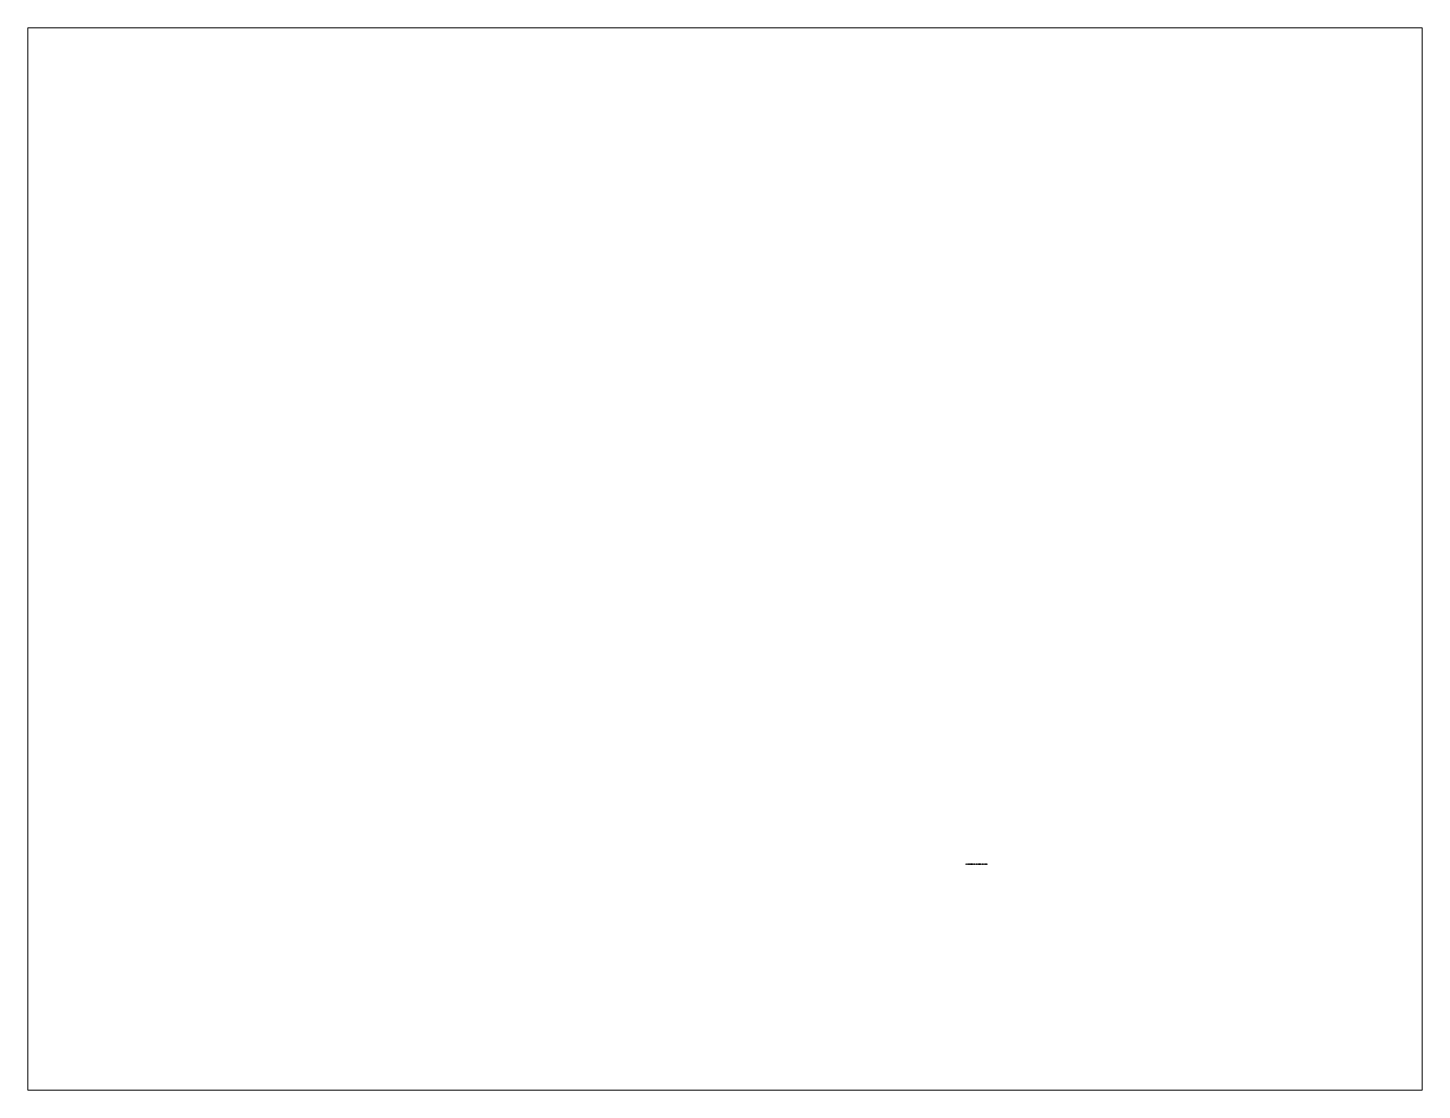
# Paper-space layout 'Layout2' of a CAD drawing. Extents: x 1.05 to 9.45, y 0.8 to 7.2.
# The model-space entities are those that its viewports show. They can reach past a viewport. Long polylines and large blocks are cut down to what shows.
import ezdxf

# ---------------------------------------------------------------- set-up
doc = ezdxf.new("R2010")
doc.units = 13
doc.header["$MEASUREMENT"] = 0
doc.layers.add('Trap Layer', color=80, linetype='Continuous')

msp = doc.modelspace()

# ---------------------------------------------------------------- linework, layer by layer
at = {"layer": 'Trap Layer'}
for points in [[(60998, 87943, 0.2172769), (61000, 87941), (61000, 87918), (60994, 87918), (60994, 87941, 0.2172769), (60995, 87943, 0.4353108), (60995, 87944), (60995, 87944, -0.4142136), (60994, 87945), (60994, 87977), (61000, 87977), (61000, 87945, -0.4142136), (60999, 87944), (60998, 87944, 0.4353108)], [(61020, 87943, 0.2172769), (61022, 87941), (61022, 87918), (61016, 87918), (61016, 87941, 0.2172769), (61017, 87943, 0.4353108), (61017, 87944), (61017, 87944, -0.4142136), (61016, 87945), (61016, 87977), (61022, 87977), (61022, 87945, -0.4142136), (61021, 87944), (61020, 87944, 0.4353108)], [(61042, 87943, 0.2172769), (61044, 87941), (61044, 87918), (61038, 87918), (61038, 87941, 0.2172769), (61039, 87943, 0.4353108), (61039, 87944), (61039, 87944, -0.4142136), (61038, 87945), (61038, 87977), (61044, 87977), (61044, 87945, -0.4142136), (61043, 87944), (61042, 87944, 0.4353108)], [(61064, 87943, 0.2172769), (61066, 87941), (61066, 87918), (61060, 87918), (61060, 87941, 0.2172769), (61061, 87943, 0.4353108), (61061, 87944), (61061, 87944, -0.4142136), (61060, 87945), (61060, 87977), (61066, 87977), (61066, 87945, -0.4142136), (61065, 87944), (61064, 87944, 0.4353108)], [(61086, 87943, 0.2172769), (61088, 87941), (61088, 87918), (61082, 87918), (61082, 87941, 0.2172769), (61083, 87943, 0.4353108), (61083, 87944), (61083, 87944, -0.4142136), (61082, 87945), (61082, 87977), (61088, 87977), (61088, 87945, -0.4142136), (61087, 87944), (61086, 87944, 0.4353108)], [(61108, 87943, 0.2172769), (61110, 87941), (61110, 87918), (61104, 87918), (61104, 87941, 0.2172769), (61105, 87943, 0.4353108), (61105, 87944), (61105, 87944, -0.4142136), (61104, 87945), (61104, 87977), (61110, 87977), (61110, 87945, -0.4142136), (61109, 87944), (61108, 87944, 0.4353108)], [(61130, 87943, 0.2172769), (61132, 87941), (61132, 87918), (61126, 87918), (61126, 87941, 0.2172769), (61127, 87943, 0.4353108), (61127, 87944), (61127, 87944, -0.4142136), (61126, 87945), (61126, 87977), (61132, 87977), (61132, 87945, -0.4142136), (61131, 87944), (61130, 87944, 0.4353108)], [(61152, 87943, 0.2172769), (61154, 87941), (61154, 87918), (61148, 87918), (61148, 87941, 0.2172769), (61149, 87943, 0.4353108), (61149, 87944), (61149, 87944, -0.4142136), (61148, 87945), (61148, 87977), (61154, 87977), (61154, 87945, -0.4142136), (61153, 87944), (61152, 87944, 0.4353108)], [(61174, 87943, 0.2172769), (61176, 87941), (61176, 87918), (61170, 87918), (61170, 87941, 0.2172769), (61171, 87943, 0.4353108), (61171, 87944), (61171, 87944, -0.4142136), (61170, 87945), (61170, 87977), (61176, 87977), (61176, 87945, -0.4142136), (61175, 87944), (61174, 87944, 0.4353108)], [(61196, 87943, 0.2172769), (61198, 87941), (61198, 87918), (61192, 87918), (61192, 87941, 0.2172769), (61193, 87943, 0.4353108), (61193, 87944), (61193, 87944, -0.4142136), (61192, 87945), (61192, 87977), (61198, 87977), (61198, 87945, -0.4142136), (61197, 87944), (61196, 87944, 0.4353108)], [(61218, 87943, 0.2172769), (61220, 87941), (61220, 87918), (61214, 87918), (61214, 87941, 0.2172769), (61215, 87943, 0.4353108), (61215, 87944), (61215, 87944, -0.4142136), (61214, 87945), (61214, 87977), (61220, 87977), (61220, 87945, -0.4142136), (61219, 87944), (61218, 87944, 0.4353108)], [(61240, 87943, 0.2172769), (61242, 87941), (61242, 87918), (61236, 87918), (61236, 87941, 0.2172769), (61237, 87943, 0.4353108), (61237, 87944), (61237, 87944, -0.4142136), (61236, 87945), (61236, 87977), (61242, 87977), (61242, 87945, -0.4142136), (61241, 87944), (61240, 87944, 0.4353108)], [(61262, 87943, 0.2172769), (61264, 87941), (61264, 87918), (61258, 87918), (61258, 87941, 0.2172769), (61259, 87943, 0.4353108), (61259, 87944), (61259, 87944, -0.4142136), (61258, 87945), (61258, 87977), (61264, 87977), (61264, 87945, -0.4142136), (61263, 87944), (61262, 87944, 0.4353108)], [(61284, 87943, 0.2172769), (61286, 87941), (61286, 87918), (61280, 87918), (61280, 87941, 0.2172769), (61281, 87943, 0.4353108), (61281, 87944), (61281, 87944, -0.4142136), (61280, 87945), (61280, 87977), (61286, 87977), (61286, 87945, -0.4142136), (61285, 87944), (61284, 87944, 0.4353108)], [(61306, 87943, 0.2172769), (61308, 87941), (61308, 87918), (61302, 87918), (61302, 87941, 0.2172769), (61303, 87943, 0.4353108), (61303, 87944), (61303, 87944, -0.4142136), (61302, 87945), (61302, 87977), (61308, 87977), (61308, 87945, -0.4142136), (61307, 87944), (61306, 87944, 0.4353108)], [(61328, 87943, 0.2172769), (61330, 87941), (61330, 87918), (61324, 87918), (61324, 87941, 0.2172769), (61325, 87943, 0.4353108), (61325, 87944), (61325, 87944, -0.4142136), (61324, 87945), (61324, 87977), (61330, 87977), (61330, 87945, -0.4142136), (61329, 87944), (61328, 87944, 0.4353108)], [(61350, 87943, 0.2172769), (61352, 87941), (61352, 87918), (61346, 87918), (61346, 87941, 0.2172769), (61347, 87943, 0.4353108), (61347, 87944), (61347, 87944, -0.4142136), (61346, 87945), (61346, 87977), (61352, 87977), (61352, 87945, -0.4142136), (61351, 87944), (61350, 87944, 0.4353108)], [(61372, 87943, 0.2172769), (61374, 87941), (61374, 87918), (61368, 87918), (61368, 87941, 0.2172769), (61369, 87943, 0.4353108), (61369, 87944), (61369, 87944, -0.4142136), (61368, 87945), (61368, 87977), (61374, 87977), (61374, 87945, -0.4142136), (61373, 87944), (61372, 87944, 0.4353108)], [(61394, 87943, 0.2172769), (61396, 87941), (61396, 87918), (61390, 87918), (61390, 87941, 0.2172769), (61391, 87943, 0.4353108), (61391, 87944), (61391, 87944, -0.4142136), (61390, 87945), (61390, 87977), (61396, 87977), (61396, 87945, -0.4142136), (61395, 87944), (61394, 87944, 0.4353108)], [(61416, 87943, 0.2172769), (61418, 87941), (61418, 87918), (61412, 87918), (61412, 87941, 0.2172769), (61413, 87943, 0.4353108), (61413, 87944), (61413, 87944, -0.4142136), (61412, 87945), (61412, 87977), (61418, 87977), (61418, 87945, -0.4142136), (61417, 87944), (61416, 87944, 0.4353108)], [(61438, 87943, 0.2172769), (61440, 87941), (61440, 87918), (61434, 87918), (61434, 87941, 0.2172769), (61435, 87943, 0.4353108), (61435, 87944), (61435, 87944, -0.4142136), (61434, 87945), (61434, 87977), (61440, 87977), (61440, 87945, -0.4142136), (61439, 87944), (61438, 87944, 0.4353108)], [(61460, 87943, 0.2172769), (61462, 87941), (61462, 87918), (61456, 87918), (61456, 87941, 0.2172769), (61457, 87943, 0.4353108), (61457, 87944), (61457, 87944, -0.4142136), (61456, 87945), (61456, 87977), (61462, 87977), (61462, 87945, -0.4142136), (61461, 87944), (61460, 87944, 0.4353108)], [(61482, 87943, 0.2172769), (61484, 87941), (61484, 87918), (61478, 87918), (61478, 87941, 0.2172769), (61479, 87943, 0.4353108), (61479, 87944), (61479, 87944, -0.4142136), (61478, 87945), (61478, 87977), (61484, 87977), (61484, 87945, -0.4142136), (61483, 87944), (61482, 87944, 0.4353108)], [(61504, 87943, 0.2172769), (61506, 87941), (61506, 87918), (61500, 87918), (61500, 87941, 0.2172769), (61501, 87943, 0.4353108), (61501, 87944), (61501, 87944, -0.4142136), (61500, 87945), (61500, 87977), (61506, 87977), (61506, 87945, -0.4142136), (61505, 87944), (61504, 87944, 0.4353108)], [(61526, 87943, 0.2172769), (61528, 87941), (61528, 87918), (61522, 87918), (61522, 87941, 0.2172769), (61523, 87943, 0.4353108), (61523, 87944), (61523, 87944, -0.4142136), (61522, 87945), (61522, 87977), (61528, 87977), (61528, 87945, -0.4142136), (61527, 87944), (61526, 87944, 0.4353108)], [(61548, 87943, 0.2172769), (61550, 87941), (61550, 87918), (61544, 87918), (61544, 87941, 0.2172769), (61545, 87943, 0.4353108), (61545, 87944), (61545, 87944, -0.4142136), (61544, 87945), (61544, 87977), (61550, 87977), (61550, 87945, -0.4142136), (61549, 87944), (61548, 87944, 0.4353108)], [(61570, 87943, 0.2172769), (61572, 87941), (61572, 87918), (61566, 87918), (61566, 87941, 0.2172769), (61567, 87943, 0.4353108), (61567, 87944), (61567, 87944, -0.4142136), (61566, 87945), (61566, 87977), (61572, 87977), (61572, 87945, -0.4142136), (61571, 87944), (61570, 87944, 0.4353108)], [(61592, 87943, 0.2172769), (61594, 87941), (61594, 87918), (61588, 87918), (61588, 87941, 0.2172769), (61589, 87943, 0.4353108), (61589, 87944), (61589, 87944, -0.4142136), (61588, 87945), (61588, 87977), (61594, 87977), (61594, 87945, -0.4142136), (61593, 87944), (61592, 87944, 0.4353108)], [(61614, 87943, 0.2172769), (61616, 87941), (61616, 87918), (61610, 87918), (61610, 87941, 0.2172769), (61611, 87943, 0.4353108), (61611, 87944), (61611, 87944, -0.4142136), (61610, 87945), (61610, 87977), (61616, 87977), (61616, 87945, -0.4142136), (61615, 87944), (61614, 87944, 0.4353108)], [(61636, 87943, 0.2172769), (61638, 87941), (61638, 87918), (61632, 87918), (61632, 87941, 0.2172769), (61633, 87943, 0.4353108), (61633, 87944), (61633, 87944, -0.4142136), (61632, 87945), (61632, 87977), (61638, 87977), (61638, 87945, -0.4142136), (61637, 87944), (61636, 87944, 0.4353108)], [(61658, 87943, 0.2172769), (61660, 87941), (61660, 87918), (61654, 87918), (61654, 87941, 0.2172769), (61655, 87943, 0.4353108), (61655, 87944), (61655, 87944, -0.4142136), (61654, 87945), (61654, 87977), (61660, 87977), (61660, 87945, -0.4142136), (61659, 87944), (61658, 87944, 0.4353108)], [(61680, 87943, 0.2172769), (61682, 87941), (61682, 87918), (61676, 87918), (61676, 87941, 0.2172769), (61677, 87943, 0.4353108), (61677, 87944), (61677, 87944, -0.4142136), (61676, 87945), (61676, 87977), (61682, 87977), (61682, 87945, -0.4142136), (61681, 87944), (61680, 87944, 0.4353108)], [(61702, 87943, 0.2172769), (61704, 87941), (61704, 87918), (61698, 87918), (61698, 87941, 0.2172769), (61699, 87943, 0.4353108), (61699, 87944), (61699, 87944, -0.4142136), (61698, 87945), (61698, 87977), (61704, 87977), (61704, 87945, -0.4142136), (61703, 87944), (61702, 87944, 0.4353108)], [(61724, 87943, 0.2172769), (61726, 87941), (61726, 87918), (61720, 87918), (61720, 87941, 0.2172769), (61721, 87943, 0.4353108), (61721, 87944), (61721, 87944, -0.4142136), (61720, 87945), (61720, 87977), (61726, 87977), (61726, 87945, -0.4142136), (61725, 87944), (61724, 87944, 0.4353108)], [(61746, 87943, 0.2172769), (61748, 87941), (61748, 87918), (61742, 87918), (61742, 87941, 0.2172769), (61743, 87943, 0.4353108), (61743, 87944), (61743, 87944, -0.4142136), (61742, 87945), (61742, 87977), (61748, 87977), (61748, 87945, -0.4142136), (61747, 87944), (61746, 87944, 0.4353108)], [(61768, 87943, 0.2172769), (61770, 87941), (61770, 87918), (61764, 87918), (61764, 87941, 0.2172769), (61765, 87943, 0.4353108), (61765, 87944), (61765, 87944, -0.4142136), (61764, 87945), (61764, 87977), (61770, 87977), (61770, 87945, -0.4142136), (61769, 87944), (61768, 87944, 0.4353108)], [(61790, 87943, 0.2172769), (61792, 87941), (61792, 87918), (61786, 87918), (61786, 87941, 0.2172769), (61787, 87943, 0.4353108), (61787, 87944), (61787, 87944, -0.4142136), (61786, 87945), (61786, 87977), (61792, 87977), (61792, 87945, -0.4142136), (61791, 87944), (61790, 87944, 0.4353108)], [(61812, 87943, 0.2172769), (61814, 87941), (61814, 87918), (61808, 87918), (61808, 87941, 0.2172769), (61809, 87943, 0.4353108), (61809, 87944), (61809, 87944, -0.4142136), (61808, 87945), (61808, 87977), (61814, 87977), (61814, 87945, -0.4142136), (61813, 87944), (61812, 87944, 0.4353108)], [(61834, 87943, 0.2172769), (61836, 87941), (61836, 87918), (61830, 87918), (61830, 87941, 0.2172769), (61831, 87943, 0.4353108), (61831, 87944), (61831, 87944, -0.4142136), (61830, 87945), (61830, 87977), (61836, 87977), (61836, 87945, -0.4142136), (61835, 87944), (61834, 87944, 0.4353108)], [(61856, 87943, 0.2172769), (61858, 87941), (61858, 87918), (61852, 87918), (61852, 87941, 0.2172769), (61853, 87943, 0.4353108), (61853, 87944), (61853, 87944, -0.4142136), (61852, 87945), (61852, 87977), (61858, 87977), (61858, 87945, -0.4142136), (61857, 87944), (61856, 87944, 0.4353108)], [(61878, 87943, 0.2172769), (61880, 87941), (61880, 87918), (61874, 87918), (61874, 87941, 0.2172769), (61875, 87943, 0.4353108), (61875, 87944), (61875, 87944, -0.4142136), (61874, 87945), (61874, 87977), (61880, 87977), (61880, 87945, -0.4142136), (61879, 87944), (61878, 87944, 0.4353108)], [(61900, 87943, 0.2172769), (61902, 87941), (61902, 87918), (61896, 87918), (61896, 87941, 0.2172769), (61897, 87943, 0.4353108), (61897, 87944), (61897, 87944, -0.4142136), (61896, 87945), (61896, 87977), (61902, 87977), (61902, 87945, -0.4142136), (61901, 87944), (61900, 87944, 0.4353108)], [(61922, 87943, 0.2172769), (61924, 87941), (61924, 87918), (61918, 87918), (61918, 87941, 0.2172769), (61919, 87943, 0.4353108), (61919, 87944), (61919, 87944, -0.4142136), (61918, 87945), (61918, 87977), (61924, 87977), (61924, 87945, -0.4142136), (61923, 87944), (61922, 87944, 0.4353108)], [(61944, 87943, 0.2172769), (61946, 87941), (61946, 87918), (61940, 87918), (61940, 87941, 0.2172769), (61941, 87943, 0.4353108), (61941, 87944), (61941, 87944, -0.4142136), (61940, 87945), (61940, 87977), (61946, 87977), (61946, 87945, -0.4142136), (61945, 87944), (61944, 87944, 0.4353108)], [(61966, 87943, 0.2172769), (61968, 87941), (61968, 87918), (61962, 87918), (61962, 87941, 0.2172769), (61963, 87943, 0.4353108), (61963, 87944), (61963, 87944, -0.4142136), (61962, 87945), (61962, 87977), (61968, 87977), (61968, 87945, -0.4142136), (61967, 87944), (61966, 87944, 0.4353108)], [(61988, 87943, 0.2172769), (61990, 87941), (61990, 87918), (61984, 87918), (61984, 87941, 0.2172769), (61985, 87943, 0.4353108), (61985, 87944), (61985, 87944, -0.4142136), (61984, 87945), (61984, 87977), (61990, 87977), (61990, 87945, -0.4142136), (61989, 87944), (61988, 87944, 0.4353108)], [(62010, 87943, 0.2172769), (62012, 87941), (62012, 87918), (62006, 87918), (62006, 87941, 0.2172769), (62007, 87943, 0.4353108), (62007, 87944), (62007, 87944, -0.4142136), (62006, 87945), (62006, 87977), (62012, 87977), (62012, 87945, -0.4142136), (62011, 87944), (62010, 87944, 0.4353108)], [(62032, 87943, 0.2172769), (62034, 87941), (62034, 87918), (62028, 87918), (62028, 87941, 0.2172769), (62029, 87943, 0.4353108), (62029, 87944), (62029, 87944, -0.4142136), (62028, 87945), (62028, 87977), (62034, 87977), (62034, 87945, -0.4142136), (62033, 87944), (62032, 87944, 0.4353108)], [(62054, 87943, 0.2172769), (62056, 87941), (62056, 87918), (62050, 87918), (62050, 87941, 0.2172769), (62051, 87943, 0.4353108), (62051, 87944), (62051, 87944, -0.4142136), (62050, 87945), (62050, 87977), (62056, 87977), (62056, 87945, -0.4142136), (62055, 87944), (62054, 87944, 0.4353108)], [(62076, 87943, 0.2172769), (62078, 87941), (62078, 87918), (62072, 87918), (62072, 87941, 0.2172769), (62073, 87943, 0.4353108), (62073, 87944), (62073, 87944, -0.4142136), (62072, 87945), (62072, 87977), (62078, 87977), (62078, 87945, -0.4142136), (62077, 87944), (62076, 87944, 0.4353108)], [(62098, 87943, 0.2172769), (62100, 87941), (62100, 87918), (62094, 87918), (62094, 87941, 0.2172769), (62095, 87943, 0.4353108), (62095, 87944), (62095, 87944, -0.4142136), (62094, 87945), (62094, 87977), (62100, 87977), (62100, 87945, -0.4142136), (62099, 87944), (62098, 87944, 0.4353108)], [(62120, 87943, 0.2172769), (62122, 87941), (62122, 87918), (62116, 87918), (62116, 87941, 0.2172769), (62117, 87943, 0.4353108), (62117, 87944), (62117, 87944, -0.4142136), (62116, 87945), (62116, 87977), (62122, 87977), (62122, 87945, -0.4142136), (62121, 87944), (62120, 87944, 0.4353108)], [(62142, 87943, 0.2172769), (62144, 87941), (62144, 87918), (62138, 87918), (62138, 87941, 0.2172769), (62139, 87943, 0.4353108), (62139, 87944), (62139, 87944, -0.4142136), (62138, 87945), (62138, 87977), (62144, 87977), (62144, 87945, -0.4142136), (62143, 87944), (62142, 87944, 0.4353108)], [(62164, 87943, 0.2172769), (62166, 87941), (62166, 87918), (62160, 87918), (62160, 87941, 0.2172769), (62161, 87943, 0.4353108), (62161, 87944), (62161, 87944, -0.4142136), (62160, 87945), (62160, 87977), (62166, 87977), (62166, 87945, -0.4142136), (62165, 87944), (62164, 87944, 0.4353108)], [(62186, 87943, 0.2172769), (62188, 87941), (62188, 87918), (62182, 87918), (62182, 87941, 0.2172769), (62183, 87943, 0.4353108), (62183, 87944), (62183, 87944, -0.4142136), (62182, 87945), (62182, 87977), (62188, 87977), (62188, 87945, -0.4142136), (62187, 87944), (62186, 87944, 0.4353108)], [(62208, 87943, 0.2172769), (62210, 87941), (62210, 87918), (62204, 87918), (62204, 87941, 0.2172769), (62205, 87943, 0.4353108), (62205, 87944), (62205, 87944, -0.4142136), (62204, 87945), (62204, 87977), (62210, 87977), (62210, 87945, -0.4142136), (62209, 87944), (62208, 87944, 0.4353108)], [(62230, 87943, 0.2172769), (62232, 87941), (62232, 87918), (62226, 87918), (62226, 87941, 0.2172769), (62227, 87943, 0.4353108), (62227, 87944), (62227, 87944, -0.4142136), (62226, 87945), (62226, 87977), (62232, 87977), (62232, 87945, -0.4142136), (62231, 87944), (62230, 87944, 0.4353108)], [(62252, 87943, 0.2172769), (62254, 87941), (62254, 87918), (62248, 87918), (62248, 87941, 0.2172769), (62249, 87943, 0.4353108), (62249, 87944), (62249, 87944, -0.4142136), (62248, 87945), (62248, 87977), (62254, 87977), (62254, 87945, -0.4142136), (62253, 87944), (62252, 87944, 0.4353108)], [(62274, 87943, 0.2172769), (62276, 87941), (62276, 87918), (62270, 87918), (62270, 87941, 0.2172769), (62271, 87943, 0.4353108), (62271, 87944), (62271, 87944, -0.4142136), (62270, 87945), (62270, 87977), (62276, 87977), (62276, 87945, -0.4142136), (62275, 87944), (62274, 87944, 0.4353108)], [(62296, 87943, 0.2172769), (62298, 87941), (62298, 87918), (62292, 87918), (62292, 87941, 0.2172769), (62293, 87943, 0.4353108), (62293, 87944), (62293, 87944, -0.4142136), (62292, 87945), (62292, 87977), (62298, 87977), (62298, 87945, -0.4142136), (62297, 87944), (62296, 87944, 0.4353108)], [(62318, 87943, 0.2172769), (62320, 87941), (62320, 87918), (62314, 87918), (62314, 87941, 0.2172769), (62315, 87943, 0.4353108), (62315, 87944), (62315, 87944, -0.4142136), (62314, 87945), (62314, 87977), (62320, 87977), (62320, 87945, -0.4142136), (62319, 87944), (62318, 87944, 0.4353108)], [(62340, 87943, 0.2172769), (62342, 87941), (62342, 87918), (62336, 87918), (62336, 87941, 0.2172769), (62337, 87943, 0.4353108), (62337, 87944), (62337, 87944, -0.4142136), (62336, 87945), (62336, 87977), (62342, 87977), (62342, 87945, -0.4142136), (62341, 87944), (62340, 87944, 0.4353108)], [(62362, 87943, 0.2172769), (62364, 87941), (62364, 87918), (62358, 87918), (62358, 87941, 0.2172769), (62359, 87943, 0.4353108), (62359, 87944), (62359, 87944, -0.4142136), (62358, 87945), (62358, 87977), (62364, 87977), (62364, 87945, -0.4142136), (62363, 87944), (62362, 87944, 0.4353108)], [(62384, 87943, 0.2172769), (62386, 87941), (62386, 87918), (62380, 87918), (62380, 87941, 0.2172769), (62381, 87943, 0.4353108), (62381, 87944), (62381, 87944, -0.4142136), (62380, 87945), (62380, 87977), (62386, 87977), (62386, 87945, -0.4142136), (62385, 87944), (62384, 87944, 0.4353108)], [(62406, 87943, 0.2172769), (62408, 87941), (62408, 87918), (62402, 87918), (62402, 87941, 0.2172769), (62403, 87943, 0.4353108), (62403, 87944), (62403, 87944, -0.4142136), (62402, 87945), (62402, 87977), (62408, 87977), (62408, 87945, -0.4142136), (62407, 87944), (62406, 87944, 0.4353108)], [(62428, 87943, 0.2172769), (62430, 87941), (62430, 87918), (62424, 87918), (62424, 87941, 0.2172769), (62425, 87943, 0.4353108), (62425, 87944), (62425, 87944, -0.4142136), (62424, 87945), (62424, 87977), (62430, 87977), (62430, 87945, -0.4142136), (62429, 87944), (62428, 87944, 0.4353108)], [(62450, 87943, 0.2172769), (62452, 87941), (62452, 87918), (62446, 87918), (62446, 87941, 0.2172769), (62447, 87943, 0.4353108), (62447, 87944), (62447, 87944, -0.4142136), (62446, 87945), (62446, 87977), (62452, 87977), (62452, 87945, -0.4142136), (62451, 87944), (62450, 87944, 0.4353108)], [(62472, 87943, 0.2172769), (62474, 87941), (62474, 87918), (62468, 87918), (62468, 87941, 0.2172769), (62469, 87943, 0.4353108), (62469, 87944), (62469, 87944, -0.4142136), (62468, 87945), (62468, 87977), (62474, 87977), (62474, 87945, -0.4142136), (62473, 87944), (62472, 87944, 0.4353108)], [(62494, 87943, 0.2172769), (62496, 87941), (62496, 87918), (62490, 87918), (62490, 87941, 0.2172769), (62491, 87943, 0.4353108), (62491, 87944), (62491, 87944, -0.4142136), (62490, 87945), (62490, 87977), (62496, 87977), (62496, 87945, -0.4142136), (62495, 87944), (62494, 87944, 0.4353108)], [(62516, 87943, 0.2172769), (62518, 87941), (62518, 87918), (62512, 87918), (62512, 87941, 0.2172769), (62513, 87943, 0.4353108), (62513, 87944), (62513, 87944, -0.4142136), (62512, 87945), (62512, 87977), (62518, 87977), (62518, 87945, -0.4142136), (62517, 87944), (62516, 87944, 0.4353108)], [(62538, 87943, 0.2172769), (62540, 87941), (62540, 87918), (62534, 87918), (62534, 87941, 0.2172769), (62535, 87943, 0.4353108), (62535, 87944), (62535, 87944, -0.4142136), (62534, 87945), (62534, 87977), (62540, 87977), (62540, 87945, -0.4142136), (62539, 87944), (62538, 87944, 0.4353108)], [(62560, 87943, 0.2172769), (62562, 87941), (62562, 87918), (62556, 87918), (62556, 87941, 0.2172769), (62557, 87943, 0.4353108), (62557, 87944), (62557, 87944, -0.4142136), (62556, 87945), (62556, 87977), (62562, 87977), (62562, 87945, -0.4142136), (62561, 87944), (62560, 87944, 0.4353108)], [(62582, 87943, 0.2172769), (62584, 87941), (62584, 87918), (62578, 87918), (62578, 87941, 0.2172769), (62579, 87943, 0.4353108), (62579, 87944), (62579, 87944, -0.4142136), (62578, 87945), (62578, 87977), (62584, 87977), (62584, 87945, -0.4142136), (62583, 87944), (62582, 87944, 0.4353108)], [(62604, 87943, 0.2172769), (62606, 87941), (62606, 87918), (62600, 87918), (62600, 87941, 0.2172769), (62601, 87943, 0.4353108), (62601, 87944), (62601, 87944, -0.4142136), (62600, 87945), (62600, 87977), (62606, 87977), (62606, 87945, -0.4142136), (62605, 87944), (62604, 87944, 0.4353108)], [(62626, 87943, 0.2172769), (62628, 87941), (62628, 87918), (62622, 87918), (62622, 87941, 0.2172769), (62623, 87943, 0.4353108), (62623, 87944), (62623, 87944, -0.4142136), (62622, 87945), (62622, 87977), (62628, 87977), (62628, 87945, -0.4142136), (62627, 87944), (62626, 87944, 0.4353108)], [(62648, 87943, 0.2172769), (62650, 87941), (62650, 87918), (62644, 87918), (62644, 87941, 0.2172769), (62645, 87943, 0.4353108), (62645, 87944), (62645, 87944, -0.4142136), (62644, 87945), (62644, 87977), (62650, 87977), (62650, 87945, -0.4142136), (62649, 87944), (62648, 87944, 0.4353108)], [(62670, 87943, 0.2172769), (62672, 87941), (62672, 87918), (62666, 87918), (62666, 87941, 0.2172769), (62667, 87943, 0.4353108), (62667, 87944), (62667, 87944, -0.4142136), (62666, 87945), (62666, 87977), (62672, 87977), (62672, 87945, -0.4142136), (62671, 87944), (62670, 87944, 0.4353108)], [(62692, 87943, 0.2172769), (62694, 87941), (62694, 87918), (62688, 87918), (62688, 87941, 0.2172769), (62689, 87943, 0.4353108), (62689, 87944), (62689, 87944, -0.4142136), (62688, 87945), (62688, 87977), (62694, 87977), (62694, 87945, -0.4142136), (62693, 87944), (62692, 87944, 0.4353108)], [(62714, 87943, 0.2172769), (62716, 87941), (62716, 87918), (62710, 87918), (62710, 87941, 0.2172769), (62711, 87943, 0.4353108), (62711, 87944), (62711, 87944, -0.4142136), (62710, 87945), (62710, 87977), (62716, 87977), (62716, 87945, -0.4142136), (62715, 87944), (62714, 87944, 0.4353108)], [(62736, 87943, 0.2172769), (62738, 87941), (62738, 87918), (62732, 87918), (62732, 87941, 0.2172769), (62733, 87943, 0.4353108), (62733, 87944), (62733, 87944, -0.4142136), (62732, 87945), (62732, 87977), (62738, 87977), (62738, 87945, -0.4142136), (62737, 87944), (62736, 87944, 0.4353108)], [(62758, 87943, 0.2172769), (62760, 87941), (62760, 87918), (62754, 87918), (62754, 87941, 0.2172769), (62755, 87943, 0.4353108), (62755, 87944), (62755, 87944, -0.4142136), (62754, 87945), (62754, 87977), (62760, 87977), (62760, 87945, -0.4142136), (62759, 87944), (62758, 87944, 0.4353108)], [(62780, 87943, 0.2172769), (62782, 87941), (62782, 87918), (62776, 87918), (62776, 87941, 0.2172769), (62777, 87943, 0.4353108), (62777, 87944), (62777, 87944, -0.4142136), (62776, 87945), (62776, 87977), (62782, 87977), (62782, 87945, -0.4142136), (62781, 87944), (62780, 87944, 0.4353108)], [(62802, 87943, 0.2172769), (62804, 87941), (62804, 87918), (62798, 87918), (62798, 87941, 0.2172769), (62799, 87943, 0.4353108), (62799, 87944), (62799, 87944, -0.4142136), (62798, 87945), (62798, 87977), (62804, 87977), (62804, 87945, -0.4142136), (62803, 87944), (62802, 87944, 0.4353108)], [(62824, 87943, 0.2172769), (62826, 87941), (62826, 87918), (62820, 87918), (62820, 87941, 0.2172769), (62821, 87943, 0.4353108), (62821, 87944), (62821, 87944, -0.4142136), (62820, 87945), (62820, 87977), (62826, 87977), (62826, 87945, -0.4142136), (62825, 87944), (62824, 87944, 0.4353108)], [(62846, 87943, 0.2172769), (62848, 87941), (62848, 87918), (62842, 87918), (62842, 87941, 0.2172769), (62843, 87943, 0.4353108), (62843, 87944), (62843, 87944, -0.4142136), (62842, 87945), (62842, 87977), (62848, 87977), (62848, 87945, -0.4142136), (62847, 87944), (62846, 87944, 0.4353108)], [(62868, 87943, 0.2172769), (62870, 87941), (62870, 87918), (62864, 87918), (62864, 87941, 0.2172769), (62865, 87943, 0.4353108), (62865, 87944), (62865, 87944, -0.4142136), (62864, 87945), (62864, 87977), (62870, 87977), (62870, 87945, -0.4142136), (62869, 87944), (62868, 87944, 0.4353108)], [(62890, 87943, 0.2172769), (62892, 87941), (62892, 87918), (62886, 87918), (62886, 87941, 0.2172769), (62887, 87943, 0.4353108), (62887, 87944), (62887, 87944, -0.4142136), (62886, 87945), (62886, 87977), (62892, 87977), (62892, 87945, -0.4142136), (62891, 87944), (62890, 87944, 0.4353108)], [(62912, 87943, 0.2172769), (62914, 87941), (62914, 87918), (62908, 87918), (62908, 87941, 0.2172769), (62909, 87943, 0.4353108), (62909, 87944), (62909, 87944, -0.4142136), (62908, 87945), (62908, 87977), (62914, 87977), (62914, 87945, -0.4142136), (62913, 87944), (62912, 87944, 0.4353108)], [(62934, 87943, 0.2172769), (62936, 87941), (62936, 87918), (62930, 87918), (62930, 87941, 0.2172769), (62931, 87943, 0.4353108), (62931, 87944), (62931, 87944, -0.4142136), (62930, 87945), (62930, 87977), (62936, 87977), (62936, 87945, -0.4142136), (62935, 87944), (62934, 87944, 0.4353108)], [(62956, 87943, 0.2172769), (62958, 87941), (62958, 87918), (62952, 87918), (62952, 87941, 0.2172769), (62953, 87943, 0.4353108), (62953, 87944), (62953, 87944, -0.4142136), (62952, 87945), (62952, 87977), (62958, 87977), (62958, 87945, -0.4142136), (62957, 87944), (62956, 87944, 0.4353108)], [(62978, 87943, 0.2172769), (62980, 87941), (62980, 87918), (62974, 87918), (62974, 87941, 0.2172769), (62975, 87943, 0.4353108), (62975, 87944), (62975, 87944, -0.4142136), (62974, 87945), (62974, 87977), (62980, 87977), (62980, 87945, -0.4142136), (62979, 87944), (62978, 87944, 0.4353108)], [(63000, 87943, 0.2172769), (63002, 87941), (63002, 87918), (62996, 87918), (62996, 87941, 0.2172769), (62997, 87943, 0.4353108), (62997, 87944), (62997, 87944, -0.4142136), (62996, 87945), (62996, 87977), (63002, 87977), (63002, 87945, -0.4142136), (63001, 87944), (63000, 87944, 0.4353108)], [(63022, 87943, 0.2172769), (63024, 87941), (63024, 87918), (63018, 87918), (63018, 87941, 0.2172769), (63019, 87943, 0.4353108), (63019, 87944), (63019, 87944, -0.4142136), (63018, 87945), (63018, 87977), (63024, 87977), (63024, 87945, -0.4142136), (63023, 87944), (63022, 87944, 0.4353108)], [(63044, 87943, 0.2172769), (63046, 87941), (63046, 87918), (63040, 87918), (63040, 87941, 0.2172769), (63041, 87943, 0.4353108), (63041, 87944), (63041, 87944, -0.4142136), (63040, 87945), (63040, 87977), (63046, 87977), (63046, 87945, -0.4142136), (63045, 87944), (63044, 87944, 0.4353108)], [(63066, 87943, 0.2172769), (63068, 87941), (63068, 87918), (63062, 87918), (63062, 87941, 0.2172769), (63063, 87943, 0.4353108), (63063, 87944), (63063, 87944, -0.4142136), (63062, 87945), (63062, 87977), (63068, 87977), (63068, 87945, -0.4142136), (63067, 87944), (63066, 87944, 0.4353108)], [(63088, 87943, 0.2172769), (63090, 87941), (63090, 87918), (63084, 87918), (63084, 87941, 0.2172769), (63085, 87943, 0.4353108), (63085, 87944), (63085, 87944, -0.4142136), (63084, 87945), (63084, 87977), (63090, 87977), (63090, 87945, -0.4142136), (63089, 87944), (63088, 87944, 0.4353108)], [(63110, 87943, 0.2172769), (63112, 87941), (63112, 87918), (63106, 87918), (63106, 87941, 0.2172769), (63107, 87943, 0.4353108), (63107, 87944), (63107, 87944, -0.4142136), (63106, 87945), (63106, 87977), (63112, 87977), (63112, 87945, -0.4142136), (63111, 87944), (63110, 87944, 0.4353108)], [(63132, 87943, 0.2172769), (63134, 87941), (63134, 87918), (63128, 87918), (63128, 87941, 0.2172769), (63129, 87943, 0.4353108), (63129, 87944), (63129, 87944, -0.4142136), (63128, 87945), (63128, 87977), (63134, 87977), (63134, 87945, -0.4142136), (63133, 87944), (63132, 87944, 0.4353108)], [(63154, 87943, 0.2172769), (63156, 87941), (63156, 87918), (63150, 87918), (63150, 87941, 0.2172769), (63151, 87943, 0.4353108), (63151, 87944), (63151, 87944, -0.4142136), (63150, 87945), (63150, 87977), (63156, 87977), (63156, 87945, -0.4142136), (63155, 87944), (63154, 87944, 0.4353108)], [(63176, 87943, 0.2172769), (63178, 87941), (63178, 87918), (63172, 87918), (63172, 87941, 0.2172769), (63173, 87943, 0.4353108), (63173, 87944), (63173, 87944, -0.4142136), (63172, 87945), (63172, 87977), (63178, 87977), (63178, 87945, -0.4142136), (63177, 87944), (63176, 87944, 0.4353108)]]:
    msp.add_lwpolyline(points, format="xyb", close=True, dxfattribs=at)

psp = doc.layouts.new('Layout2')

# ---------------------------------------------------------------- viewports
at = {"layer": 'Trap Layer', "color": 4}
psp.add_viewport(center=(5.25, 4), size=(8.4, 6.4), view_center_point=(35406.4402, 120320.7562), view_height=112718.63039, dxfattribs=at)

doc.saveas('drawing.dxf')
